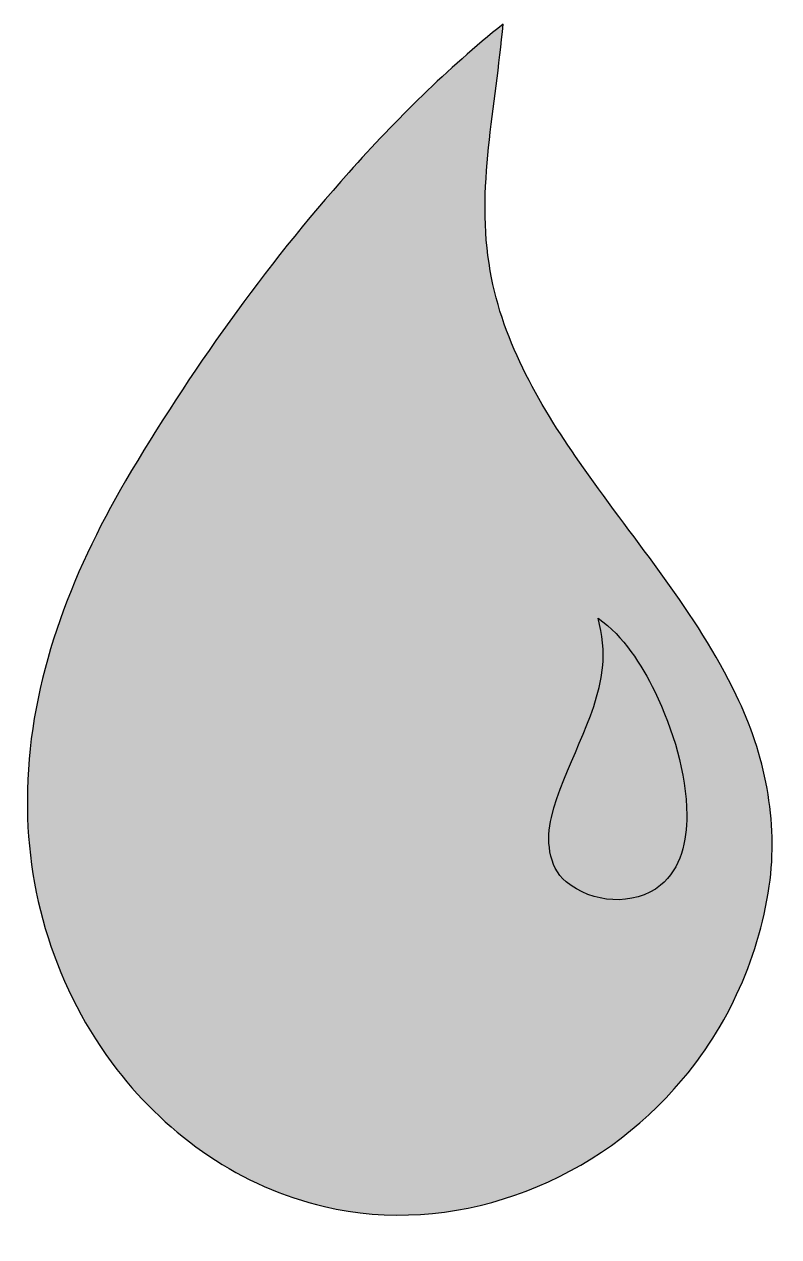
# Model space of a CAD drawing. Header units: centimetres. Extents: x 3.14 to 4.46, y -9.51 to -7.38.
import ezdxf

# ---------------------------------------------------------------- set-up
doc = ezdxf.new("R2010")
doc.units = ezdxf.units.CM
doc.header["$MEASUREMENT"] = 0
doc.layers.add('Layer 1', color=7, linetype='Continuous')

msp = doc.modelspace()

# ---------------------------------------------------------------- hatches: boundary and pattern name
at = {"layer": 'Layer 1', "true_color": 0x000000}
h = msp.add_hatch(color=18, dxfattribs=at)
edge = h.paths.add_edge_path()
edge.add_spline(control_points=[(3.70838, -7.64302), (3.79187, -7.54974), (3.88093, -7.46097), (3.9791, -7.38295), (3.96688, -7.52669), (3.93087, -7.67147), (3.95666, -7.8158), (3.97888, -7.94338), (4.04659, -8.05688), (4.12009, -8.16128), (4.21204, -8.29235), (4.31851, -8.41482), (4.38808, -8.56018), (4.43846, -8.66347), (4.46283, -8.78112), (4.44609, -8.89559), (4.42661, -9.0268), (4.36889, -9.15275), (4.27924, -9.25093), (4.13017, -9.42037), (3.88768, -9.51046), (3.66548, -9.45727), (3.52033, -9.424), (3.39201, -9.3339), (3.30154, -9.21684), (3.19412, -9.07829), (3.13892, -8.90136), (3.14477, -8.72643), (3.14833, -8.53343), (3.22064, -8.34895), (3.31659, -8.18403), (3.43024, -7.99227), (3.55989, -7.80949), (3.70838, -7.64302)], knot_values=[0, 0, 0, 0, 0.0909091, 0.0909091, 0.0909091, 0.1818182, 0.1818182, 0.1818182, 0.2727273, 0.2727273, 0.2727273, 0.3636364, 0.3636364, 0.3636364, 0.4545455, 0.4545455, 0.4545455, 0.5454545, 0.5454545, 0.5454545, 0.6363636, 0.6363636, 0.6363636, 0.7272727, 0.7272727, 0.7272727, 0.8181818, 0.8181818, 0.8181818, 0.9090909, 0.9090909, 0.9090909, 1, 1, 1, 1], degree=3, periodic=1)
h = msp.add_hatch(color=18, dxfattribs=at)
edge = h.paths.add_edge_path()
edge.add_spline(control_points=[(4.14617, -8.42518), (4.15255, -8.45364), (4.15759, -8.4829), (4.15343, -8.51202), (4.14299, -8.60552), (4.08564, -8.68451), (4.06394, -8.77474), (4.05504, -8.81297), (4.05749, -8.86032), (4.08957, -8.88751), (4.13514, -8.92515), (4.20811, -8.93138), (4.25554, -8.89381), (4.29132, -8.8644), (4.30147, -8.81513), (4.3017, -8.77097), (4.30043, -8.69547), (4.27783, -8.62168), (4.24546, -8.55396), (4.22108, -8.50535), (4.19123, -8.45719), (4.14617, -8.42518)], knot_values=[0, 0, 0, 0, 0.1428571, 0.1428571, 0.1428571, 0.2857143, 0.2857143, 0.2857143, 0.4285714, 0.4285714, 0.4285714, 0.5714286, 0.5714286, 0.5714286, 0.7142857, 0.7142857, 0.7142857, 0.8571429, 0.8571429, 0.8571429, 1, 1, 1, 1], degree=3, periodic=1)

# ---------------------------------------------------------------- linework, layer by layer
at = {"layer": 'Layer 1'}
for points, knots in [([(3.70838, -7.64302), (3.79187, -7.54974), (3.88093, -7.46097), (3.9791, -7.38295), (3.96688, -7.52669), (3.93087, -7.67147), (3.95666, -7.8158), (3.97888, -7.94338), (4.04659, -8.05688), (4.12009, -8.16128), (4.21204, -8.29235), (4.31851, -8.41482), (4.38808, -8.56018), (4.43846, -8.66347), (4.46283, -8.78112), (4.44609, -8.89559), (4.42661, -9.0268), (4.36889, -9.15275), (4.27924, -9.25093), (4.13017, -9.42037), (3.88768, -9.51046), (3.66548, -9.45727), (3.52033, -9.424), (3.39201, -9.3339), (3.30154, -9.21684), (3.19412, -9.07829), (3.13892, -8.90136), (3.14477, -8.72643), (3.14833, -8.53343), (3.22064, -8.34895), (3.31659, -8.18403), (3.43024, -7.99227), (3.55989, -7.80949), (3.70838, -7.64302)], [0, 0, 0, 0, 0.0909091, 0.0909091, 0.0909091, 0.1818182, 0.1818182, 0.1818182, 0.2727273, 0.2727273, 0.2727273, 0.3636364, 0.3636364, 0.3636364, 0.4545455, 0.4545455, 0.4545455, 0.5454545, 0.5454545, 0.5454545, 0.6363636, 0.6363636, 0.6363636, 0.7272727, 0.7272727, 0.7272727, 0.8181818, 0.8181818, 0.8181818, 0.9090909, 0.9090909, 0.9090909, 1, 1, 1, 1]), ([(4.14617, -8.42518), (4.15255, -8.45364), (4.15759, -8.4829), (4.15343, -8.51202), (4.14299, -8.60552), (4.08564, -8.68451), (4.06394, -8.77474), (4.05504, -8.81297), (4.05749, -8.86032), (4.08957, -8.88751), (4.13514, -8.92515), (4.20811, -8.93138), (4.25554, -8.89381), (4.29132, -8.8644), (4.30147, -8.81513), (4.3017, -8.77097), (4.30043, -8.69547), (4.27783, -8.62168), (4.24546, -8.55396), (4.22108, -8.50535), (4.19123, -8.45719), (4.14617, -8.42518)], [0, 0, 0, 0, 0.1428571, 0.1428571, 0.1428571, 0.2857143, 0.2857143, 0.2857143, 0.4285714, 0.4285714, 0.4285714, 0.5714286, 0.5714286, 0.5714286, 0.7142857, 0.7142857, 0.7142857, 0.8571429, 0.8571429, 0.8571429, 1, 1, 1, 1])]:
    msp.add_open_spline(points, degree=3, knots=knots, dxfattribs=at)

doc.saveas('drawing.dxf')
